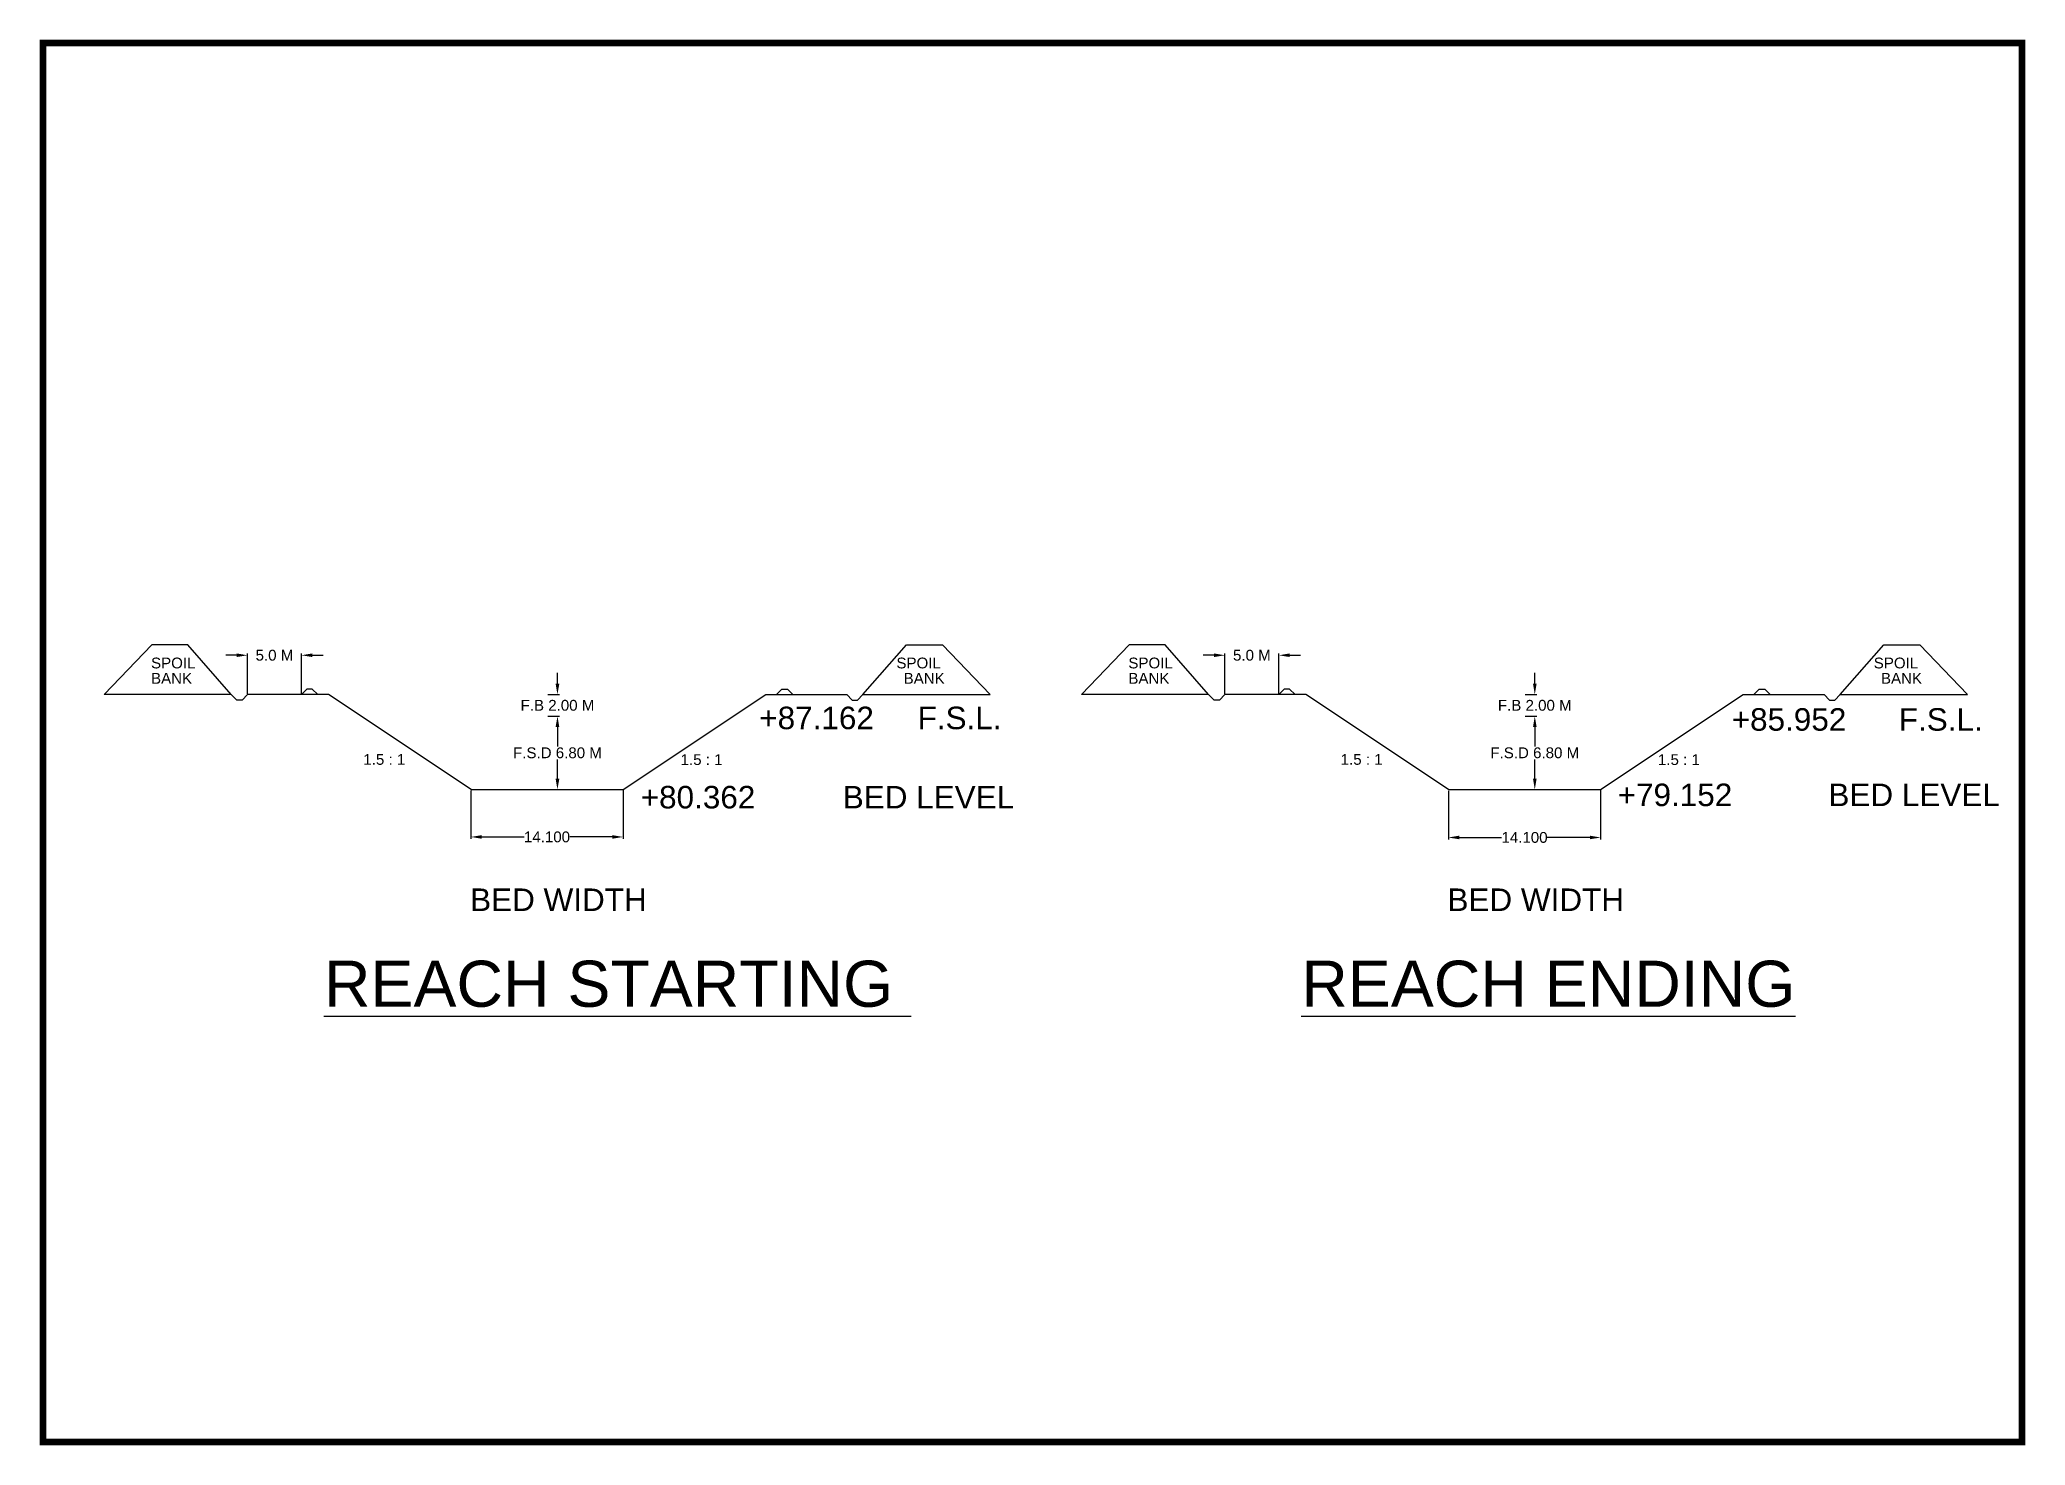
# Model space of a CAD drawing. Header units: inches. Extents: x 338 to 521, y 4 to 134.
import ezdxf

# ---------------------------------------------------------------- set-up
doc = ezdxf.new("R2010")
doc.units = ezdxf.units.IN
doc.header["$MEASUREMENT"] = 0
doc.layers.add('TEXT', color=5, linetype='Continuous')
doc.styles.get("Standard").update_dxf_attribs({"font": 'arial.ttf'})
doc.dimstyles.get("Standard").update_dxf_attribs({"dimtxt": 0.18, "dimasz": 0.18, "dimexe": 0.18, "dimexo": 0.0625, "dimgap": 0.09, "dimtad": 0, "dimtih": 1, "dimtoh": 1, "dimdec": 4, "dimzin": 0, "dimdsep": 46, "dimtxsty": 'Standard', "dimcen": 0.09, "dimadec": 0, "dimazin": 0, "dimtfac": 1, "dimtdec": 4, "dimtofl": 0, "dimtmove": 0, "dimatfit": 3, "dimfxl": 0, "dimtolj": 1, "dimtzin": 0, "dimarcsym": 0})

# ---------------------------------------------------------------- blocks, each defined once
blk = doc.blocks.new('*D11')
at = {"color": 0, "lineweight": -2}
for p, q in [((468.07, 64.55), (468.07, 60.06)), ((482.17, 64.61), (482.17, 60.06)), ((469.07, 60.24), (473, 60.24)), ((481.17, 60.24), (477.23, 60.24))]:
    blk.add_line(p, q, dxfattribs=at)
at = {"color": 0}
for points in [[(469.07, 60.41), (469.07, 60.08), (468.07, 60.24)], [(481.17, 60.41), (481.17, 60.08), (482.17, 60.24)]]:
    blk.add_solid(points, dxfattribs=at)
at = {"layer": 'Defpoints', "color": 0}
for p in [(468.07, 64.61), (482.17, 64.68), (482.17, 60.24)]:
    blk.add_point(p, dxfattribs=at)
at = {"color": 0, "insert": (475.12, 60.24), "char_height": 1, "attachment_point": 5}
blk.add_mtext('\\A1;14.100', dxfattribs=at)
blk = doc.blocks.new('*D15')
at = {"color": 0, "lineweight": -2}
for p, q in [((384.67, 71.48), (385.74, 71.48)), ((385.56, 70.48), (385.56, 68.68)), ((385.56, 65.68), (385.56, 67.47)), ((384.67, 64.68), (385.74, 64.68))]:
    blk.add_line(p, q, dxfattribs=at)
at = {"color": 0}
for points in [[(385.39, 70.48), (385.73, 70.48), (385.56, 71.48)], [(385.39, 65.68), (385.73, 65.68), (385.56, 64.68)]]:
    blk.add_solid(points, dxfattribs=at)
at = {"layer": 'Defpoints', "color": 0}
for p in [(384.6, 71.48), (385.56, 71.48), (384.6, 64.68)]:
    blk.add_point(p, dxfattribs=at)
at = {"color": 0, "insert": (385.56, 68.08), "char_height": 1, "attachment_point": 5}
blk.add_mtext('\\A1;F.S.D 6.80 M', dxfattribs=at)
blk = doc.blocks.new('*D12')
at = {"color": 0, "lineweight": -2}
for p, q in [((385.56, 74.48), (385.56, 75.48)), ((384.67, 73.48), (385.74, 73.48)), ((384.73, 71.48), (385.74, 71.48)), ((385.56, 70.48), (385.56, 69.48))]:
    blk.add_line(p, q, dxfattribs=at)
at = {"color": 0}
for points in [[(385.39, 74.48), (385.73, 74.48), (385.56, 73.48)], [(385.39, 70.48), (385.73, 70.48), (385.56, 71.48)]]:
    blk.add_solid(points, dxfattribs=at)
at = {"layer": 'Defpoints', "color": 0}
for p in [(384.6, 73.48), (385.56, 73.48), (384.67, 71.48)]:
    blk.add_point(p, dxfattribs=at)
at = {"color": 0, "insert": (385.56, 72.48), "char_height": 1, "attachment_point": 5}
blk.add_mtext('\\A1;F.B 2.00 M', dxfattribs=at)
blk = doc.blocks.new('*D16')
at = {"color": 0, "lineweight": -2}
for p, q in [((356.85, 73.54), (356.85, 77.3)), ((361.85, 73.54), (361.85, 77.3)), ((355.85, 77.12), (354.85, 77.12)), ((362.85, 77.12), (363.85, 77.12))]:
    blk.add_line(p, q, dxfattribs=at)
at = {"color": 0}
for points in [[(355.85, 77.29), (355.85, 76.96), (356.85, 77.12)], [(362.85, 77.29), (362.85, 76.96), (361.85, 77.12)]]:
    blk.add_solid(points, dxfattribs=at)
at = {"layer": 'Defpoints', "color": 0}
for p in [(361.85, 77.12), (356.85, 73.48), (361.85, 73.48)]:
    blk.add_point(p, dxfattribs=at)
at = {"color": 0, "insert": (359.35, 77.12), "char_height": 1, "attachment_point": 5}
blk.add_mtext('\\A1;5.0 M', dxfattribs=at)
blk = doc.blocks.new('*D13')
at = {"color": 0, "lineweight": -2}
for p, q in [((377.54, 64.6), (377.54, 60.11)), ((391.64, 64.66), (391.64, 60.11)), ((378.54, 60.29), (382.47, 60.29)), ((390.64, 60.29), (386.71, 60.29))]:
    blk.add_line(p, q, dxfattribs=at)
at = {"color": 0}
for points in [[(378.54, 60.46), (378.54, 60.13), (377.54, 60.29)], [(390.64, 60.46), (390.64, 60.13), (391.64, 60.29)]]:
    blk.add_solid(points, dxfattribs=at)
at = {"layer": 'Defpoints', "color": 0}
for p in [(377.54, 64.66), (391.64, 64.73), (391.64, 60.29)]:
    blk.add_point(p, dxfattribs=at)
at = {"color": 0, "insert": (384.59, 60.29), "char_height": 1, "attachment_point": 5}
blk.add_mtext('\\A1;14.100', dxfattribs=at)
blk = doc.blocks.new('*D17')
at = {"color": 0, "lineweight": -2}
for p, q in [((475.18, 71.48), (476.25, 71.48)), ((476.07, 70.48), (476.07, 68.68)), ((476.07, 65.68), (476.07, 67.47)), ((475.18, 64.68), (476.25, 64.68))]:
    blk.add_line(p, q, dxfattribs=at)
at = {"color": 0}
for points in [[(475.91, 70.48), (476.24, 70.48), (476.07, 71.48)], [(475.91, 65.68), (476.24, 65.68), (476.07, 64.68)]]:
    blk.add_solid(points, dxfattribs=at)
at = {"layer": 'Defpoints', "color": 0}
for p in [(475.12, 71.48), (476.07, 71.48), (475.12, 64.68)]:
    blk.add_point(p, dxfattribs=at)
at = {"color": 0, "insert": (476.07, 68.08), "char_height": 1, "attachment_point": 5}
blk.add_mtext('\\A1;F.S.D 6.80 M', dxfattribs=at)
blk = doc.blocks.new('*D14')
at = {"color": 0, "lineweight": -2}
for p, q in [((476.07, 74.48), (476.07, 75.48)), ((475.18, 73.48), (476.25, 73.48)), ((475.24, 71.48), (476.25, 71.48)), ((476.07, 70.48), (476.07, 69.48))]:
    blk.add_line(p, q, dxfattribs=at)
at = {"color": 0}
for points in [[(475.91, 74.48), (476.24, 74.48), (476.07, 73.48)], [(475.91, 70.48), (476.24, 70.48), (476.07, 71.48)]]:
    blk.add_solid(points, dxfattribs=at)
at = {"layer": 'Defpoints', "color": 0}
for p in [(475.12, 73.48), (476.07, 73.48), (475.18, 71.48)]:
    blk.add_point(p, dxfattribs=at)
at = {"color": 0, "insert": (476.07, 72.48), "char_height": 1, "attachment_point": 5}
blk.add_mtext('\\A1;F.B 2.00 M', dxfattribs=at)
blk = doc.blocks.new('*D18')
at = {"color": 0, "lineweight": -2}
for p, q in [((447.37, 73.54), (447.37, 77.3)), ((452.37, 73.54), (452.37, 77.3)), ((446.37, 77.12), (445.37, 77.12)), ((453.37, 77.12), (454.37, 77.12))]:
    blk.add_line(p, q, dxfattribs=at)
at = {"color": 0}
for points in [[(446.37, 77.29), (446.37, 76.96), (447.37, 77.12)], [(453.37, 77.29), (453.37, 76.96), (452.37, 77.12)]]:
    blk.add_solid(points, dxfattribs=at)
at = {"layer": 'Defpoints', "color": 0}
for p in [(452.37, 77.12), (447.37, 73.48), (452.37, 73.48)]:
    blk.add_point(p, dxfattribs=at)
at = {"color": 0, "insert": (449.87, 77.12), "char_height": 1, "attachment_point": 5}
blk.add_mtext('\\A1;5.0 M', dxfattribs=at)

msp = doc.modelspace()

# ---------------------------------------------------------------- linework, layer by layer
at = {"color": 106}
for p, q in [((347.98867, 78.08742), (343.58804, 73.47746)), ((351.33717, 78.08742), (347.98867, 78.08742)), ((355.35401, 73.47746), (351.33717, 78.08742)), ((413.85401, 73.47746), (417.87085, 78.08742)), ((417.87085, 78.08742), (421.21935, 78.08742)), ((421.21935, 78.08742), (425.61997, 73.47746)), ((438.50076, 78.08742), (434.10013, 73.47746)), ((441.84926, 78.08742), (438.50076, 78.08742)), ((445.8661, 73.47746), (441.84926, 78.08742)), ((504.3661, 73.47746), (508.38294, 78.08742)), ((508.38294, 78.08742), (511.73144, 78.08742)), ((511.73144, 78.08742), (516.13206, 73.47746)), ((362.35401, 73.97746), (361.85401, 73.47746)), ((362.85401, 73.97746), (362.35401, 73.97746)), ((362.85401, 73.97746), (363.35401, 73.47746)), ((406.35401, 73.97746), (405.85401, 73.47746)), ((406.35401, 73.97746), (406.85401, 73.97746)), ((406.85401, 73.97746), (407.35401, 73.47746)), ((452.8661, 73.97746), (452.3661, 73.47746)), ((453.3661, 73.97746), (452.8661, 73.97746)), ((453.3661, 73.97746), (453.8661, 73.47746)), ((496.8661, 73.97746), (496.3661, 73.47746)), ((496.8661, 73.97746), (497.3661, 73.97746)), ((497.3661, 73.97746), (497.8661, 73.47746)), ((355.35401, 73.47746), (343.58804, 73.47746)), ((355.85401, 72.97746), (355.35401, 73.47746)), ((356.35401, 72.97746), (355.85401, 72.97746)), ((356.35401, 72.97746), (356.85401, 73.47746)), ((364.35401, 73.47746), (356.85401, 73.47746)), ((377.55401, 64.67746), (364.35401, 73.47746)), ((391.65401, 64.67746), (404.85401, 73.47746)), ((404.85401, 73.47746), (412.35401, 73.47746)), ((412.85401, 72.97746), (412.35401, 73.47746)), ((412.85401, 72.97746), (413.35401, 72.97746)), ((413.35401, 72.97746), (413.85401, 73.47746)), ((413.85401, 73.47746), (425.61997, 73.47746)), ((445.8661, 73.47746), (434.10013, 73.47746)), ((446.3661, 72.97746), (445.8661, 73.47746)), ((446.8661, 72.97746), (446.3661, 72.97746)), ((446.8661, 72.97746), (447.3661, 73.47746)), ((454.8661, 73.47746), (447.3661, 73.47746)), ((468.0661, 64.67746), (454.8661, 73.47746)), ((482.1661, 64.67746), (495.3661, 73.47746)), ((495.3661, 73.47746), (502.8661, 73.47746)), ((503.3661, 72.97746), (502.8661, 73.47746)), ((503.3661, 72.97746), (503.8661, 72.97746)), ((503.8661, 72.97746), (504.3661, 73.47746)), ((504.3661, 73.47746), (516.13206, 73.47746)), ((377.55401, 64.67746), (391.65401, 64.67746)), ((468.0661, 64.67746), (482.1661, 64.67746))]:
    msp.add_line(p, q, dxfattribs=at)
at = {"layer": 'TEXT', "lineweight": 25, "ltscale": 0.2, "const_width": 0.61707}
msp.add_lwpolyline([(337.91848, 133.83365), (521.18947, 133.83365), (521.18947, 4.2481), (337.91848, 4.2481)], close=True, dxfattribs=at)

# ---------------------------------------------------------------- texts
at = {"color": 106}
for s, p in [('SPOIL', (347.92104, 75.90579)), ('BANK', (347.92104, 74.48375)), ('SPOIL', (416.95364, 75.90579)), ('BANK', (417.62031, 74.48375)), ('SPOIL', (438.43313, 75.90579)), ('BANK', (438.43313, 74.48375)), ('SPOIL', (507.46573, 75.90579)), ('BANK', (508.1324, 74.48375)), ('1.5 : 1', (367.58234, 66.97395)), ('1.5 : 1', (396.96648, 66.95552)), ('1.5 : 1', (458.09443, 66.97395)), ('1.5 : 1', (487.47857, 66.95552))]:
    msp.add_text(s, height=1, dxfattribs=at).set_placement(p)
at = {"layer": 'TEXT', "color": 106, "lineweight": 25, "ltscale": 0.2}
for s, height, p in [('+87.162     F.S.L.', 2.0864248, (404.24977, 70.2737)), ('+85.952      F.S.L.', 2.0864248, (494.30748, 70.13377)), ('+80.362          BED LEVEL', 2.0864248, (393.26817, 62.93322)), ('+79.152           BED LEVEL', 2.0864248, (483.74522, 63.14741)), ('BED WIDTH', 2.086425, (377.47332, 53.43248)), ('BED WIDTH', 2.086425, (467.98541, 53.43248)), ('%%UREACH STARTING ', 4.2719994, (363.93836, 44.55762)), ('%%UREACH ENDING', 4.2719994, (454.45045, 44.55762))]:
    msp.add_text(s, height=height, dxfattribs=at).set_placement(p)

# ---------------------------------------------------------------- dimensions: what is measured, and where the dimension line sits
at = {"color": 106}
for base, p1, p2, text, picture, middle in [((361.85401, 77.12214), (356.85401, 73.47746), (361.85401, 73.47746), '5.0 M', '*D16', (359.35401, 77.12214)), ((452.3661, 77.12214), (447.3661, 73.47746), (452.3661, 73.47746), '5.0 M', '*D18', (449.8661, 77.12214)), ((391.63974, 60.29304), (377.53974, 64.66378), (391.63974, 64.72628), '14.100', '*D13', (384.58974, 60.29304)), ((482.1661, 60.24422), (468.0661, 64.61496), (482.1661, 64.67746), '14.100', '*D11', (475.1161, 60.24422))]:
    dim = msp.add_linear_dim(base=base, p1=p1, p2=p2, text=text, dimstyle='Standard', override={"dimtxt": 1, "dimasz": 1}, dxfattribs=at)
    dim.commit()
    dim.dimension.update_dxf_attribs({"geometry": picture, "text_midpoint": middle})
for base, p1, p2, text, picture, middle in [((385.56009, 73.47746), (384.66651, 71.47746), (384.60401, 73.47746), 'F.B 2.00 M', '*D12', (385.56009, 72.47746)), ((476.07218, 73.47746), (475.1786, 71.47746), (475.1161, 73.47746), 'F.B 2.00 M', '*D14', (476.07218, 72.47746)), ((385.56009, 71.47746), (384.60401, 64.67746), (384.60401, 71.47746), 'F.S.D 6.80 M', '*D15', (385.56009, 68.07746)), ((476.07218, 71.47746), (475.1161, 64.67746), (475.1161, 71.47746), 'F.S.D 6.80 M', '*D17', (476.07218, 68.07746))]:
    dim = msp.add_linear_dim(base=base, p1=p1, p2=p2, angle=90, text=text, dimstyle='Standard', override={"dimtxt": 1, "dimasz": 1}, dxfattribs=at)
    dim.commit()
    dim.dimension.update_dxf_attribs({"geometry": picture, "text_midpoint": middle})

doc.saveas('drawing.dxf')
